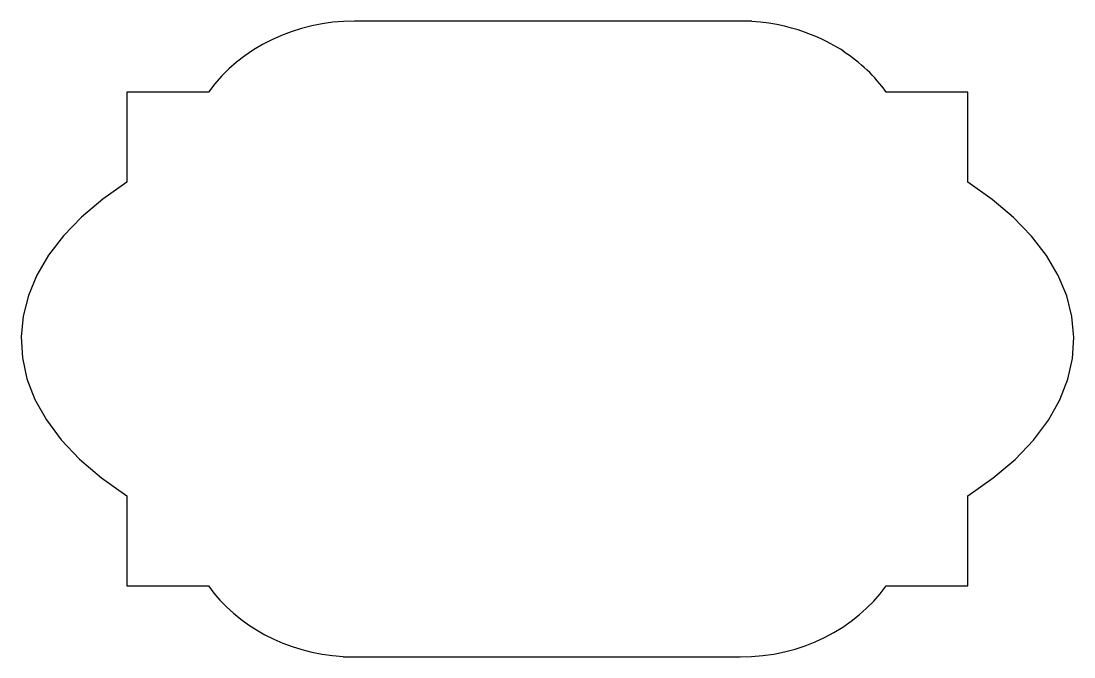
# Model space of a CAD drawing. Header units: inches. Extents: x -8 to 619, y 207 to 586.
import ezdxf

# ---------------------------------------------------------------- set-up
doc = ezdxf.new("R2010")
doc.units = ezdxf.units.IN
doc.header["$MEASUREMENT"] = 0
doc.layers.add('Layer0', color=7, linetype='Continuous')

# ---------------------------------------------------------------- blocks, each defined once
blk = doc.blocks.new('block 2')
at = {"layer": 'Layer0', "color": 142, "lineweight": 25, "true_color": 0x0095d8}
blk.add_lwpolyline([(555.8, 489.83), (555.8, 543.54), (507.26, 543.54), (505.97, 545.27), (504.65, 546.96), (503.28, 548.64), (501.87, 550.28), (500.41, 551.9), (498.91, 553.5), (497.36, 555.06), (495.77, 556.6), (494.14, 558.11), (492.46, 559.59), (490.75, 561.04), (488.98, 562.46), (487.18, 563.85), (485.33, 565.21), (483.44, 566.54), (481.51, 567.84), (481.63, 568.04), (480, 568.97), (478.15, 570.03), (476.07, 571.2), (473.75, 572.46), (471.2, 573.78), (468.41, 575.13), (465.38, 576.51), (462.11, 577.87), (458.6, 579.19), (454.85, 580.46), (450.84, 581.65), (446.59, 582.73), (442.09, 583.68), (437.34, 584.48), (432.34, 585.1), (427.08, 585.51), (427.08, 585.78), (190.55, 585.78), (184.1, 585.6), (177.69, 585.06), (171.35, 584.17), (165.09, 582.93), (158.95, 581.36), (152.92, 579.45), (147.04, 577.22), (141.31, 574.67), (135.77, 571.8), (130.42, 568.63), (125.29, 565.16), (120.4, 561.39), (115.76, 557.34), (111.39, 553), (107.31, 548.39), (103.55, 543.51), (97.9, 543.51), (93.11, 543.52), (89.07, 543.52), (85.67, 543.52), (82.79, 543.52), (80.34, 543.52), (78.2, 543.53), (76.26, 543.53), (74.41, 543.53), (72.55, 543.53), (70.57, 543.54), (68.36, 543.54), (65.8, 543.54), (62.8, 543.54), (59.24, 543.54), (55.01, 543.54), (55.01, 489.86), (40.61, 479.78), (28.04, 469.13), (17.31, 458), (8.44, 446.47), (1.45, 434.6), (-3.63, 422.46), (-6.79, 410.15), (-7.99, 397.72), (-7.23, 385.25), (-4.48, 372.82), (0.29, 360.5), (7.08, 348.37), (15.93, 336.49), (26.85, 324.95), (39.87, 313.82), (55.01, 303.18), (55.01, 249.46), (103.55, 249.46), (106.87, 245.15), (110.46, 241.01), (114.33, 237.05), (118.45, 233.29), (122.81, 229.73), (127.4, 226.4), (132.22, 223.29), (137.25, 220.42), (142.47, 217.8), (147.89, 215.45), (153.48, 213.37), (159.24, 211.58), (165.16, 210.08), (171.22, 208.89), (177.41, 208.03), (183.73, 207.49), (183.73, 207.22), (420.25, 207.22), (427.04, 207.42), (433.71, 208), (440.25, 208.95), (446.65, 210.26), (452.89, 211.92), (458.96, 213.91), (464.85, 216.23), (470.54, 218.85), (476.02, 221.77), (481.27, 224.98), (486.28, 228.45), (491.04, 232.19), (495.53, 236.17), (499.73, 240.38), (503.64, 244.81), (507.24, 249.46), (555.8, 249.46), (555.8, 251.13), (555.8, 253.48), (555.8, 256.4), (555.79, 259.8), (555.79, 263.59), (555.79, 267.67), (555.79, 271.93), (555.79, 276.3), (555.78, 280.66), (555.78, 284.93), (555.78, 289), (555.78, 292.79), (555.77, 296.19), (555.77, 299.12), (555.77, 301.46), (555.77, 303.13), (570.91, 313.76), (583.95, 324.86), (594.9, 336.36), (603.78, 348.2), (610.61, 360.29), (615.41, 372.57), (618.2, 384.97), (618.99, 397.41), (617.81, 409.82), (614.67, 422.13), (609.6, 434.27), (602.6, 446.16), (593.71, 457.73), (582.93, 468.92), (570.29, 479.64), (555.8, 489.83)], dxfattribs=at)

msp = doc.modelspace()

# ---------------------------------------------------------------- block references
at = {"layer": 'Layer0'}
msp.add_blockref('block 2', (0, 0), dxfattribs=at)

doc.saveas('drawing.dxf')
